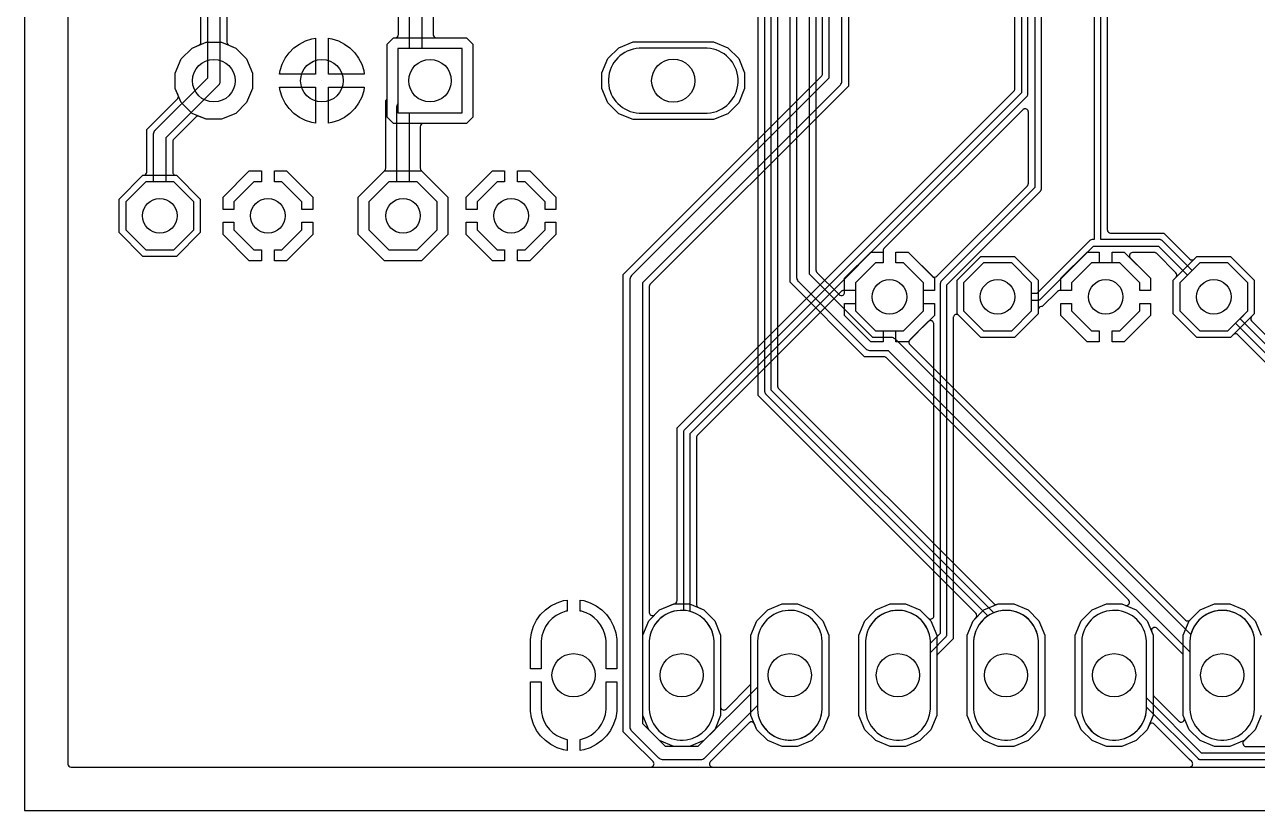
# Model space of a CAD drawing. Header units: millimetres. Extents: x 1.3 to 44.8, y 11.4 to 81.9.
# Drawn here: x 1.27 to 30.23, y 11.43 to 29.89 of the extents above; entities that cross this region are included whole.
import ezdxf

# ---------------------------------------------------------------- set-up
doc = ezdxf.new("R2010")
doc.units = ezdxf.units.MM

msp = doc.modelspace()

# ---------------------------------------------------------------- linework, layer by layer
at = {"layer": '16_copper'}
for points in [[(10.865, 52.342), (10.865, 29.659), (10.866, 29.654, 0.392588), (10.941, 29.583), (11.654, 29.583), (11.803, 29.434), (11.803, 27.716), (11.654, 27.567), (9.936, 27.567), (9.787, 27.716), (9.787, 29.434), (9.936, 29.583), (9.976, 29.583, 0.414214), (10.052, 29.659), (10.052, 39.222)], [(2.286, 50.876), (2.286, 12.522), (2.287, 12.517, 0.392588), (2.362, 12.446), (40.196, 12.446)], [(18.656, 36.798), (18.656, 21.273), (18.658, 21.264), (18.658, 21.256, 0.087654), (18.668, 21.231), (18.673, 21.226), (18.679, 21.219), (23.9, 15.997), (23.873, 15.98, 0.224558), (23.566, 15.404), (23.566, 13.806), (23.573, 13.731, 0.385742), (24.365, 13.081), (24.44, 13.088, 0.357806), (25.09, 13.806), (25.09, 15.404), (25.083, 15.479, 0.472964), (24.071, 16.085), (24.04, 16.073), (18.809, 21.304), (18.809, 36.83)], [(18.961, 36.602), (18.961, 21.399), (18.962, 21.39), (18.963, 21.382, 0.087654), (18.973, 21.357), (18.978, 21.352), (18.983, 21.345), (24.04, 16.288), (24.041, 16.287), (24.042, 16.286, 0.144303), (24.081, 16.267), (24.09, 16.267), (24.099, 16.266, 0.007833), (24.103, 16.267), (24.113, 16.269), (24.121, 16.271, 0.006156), (24.123, 16.272), (24.146, 16.281), (24.51, 16.281), (24.846, 16.142), (25.103, 15.885), (25.242, 15.549), (25.242, 13.661), (25.103, 13.325), (24.846, 13.068), (24.51, 12.929), (24.146, 12.929), (23.81, 13.068), (23.553, 13.325), (23.413, 13.661), (23.413, 15.549), (23.553, 15.885), (23.621, 15.953), (23.624, 15.958, 0.39257), (23.621, 16.061), (18.66, 21.022), (18.504, 21.178), (18.504, 36.704)], [(30.322, 13.661), (30.183, 13.325), (29.926, 13.068), (29.59, 12.929), (29.226, 12.929), (28.89, 13.068), (28.633, 13.325), (28.493, 13.661), (28.493, 15.057), (28.492, 15.065), (28.492, 15.074, 0.087654), (28.481, 15.098), (28.476, 15.104), (28.471, 15.111), (27.876, 15.706), (27.87, 15.71), (27.865, 15.715, 0.747777), (27.752, 15.623), (27.782, 15.549), (27.782, 13.661), (27.643, 13.325), (27.386, 13.068), (27.05, 12.929), (26.686, 12.929), (26.35, 13.068), (26.093, 13.325), (25.953, 13.661), (25.953, 15.549), (26.093, 15.885), (26.35, 16.142), (26.686, 16.281), (27.05, 16.281), (27.124, 16.251), (27.13, 16.249), (27.137, 16.247, 0.747787), (27.207, 16.375), (21.519, 22.063), (21.512, 22.068), (21.506, 22.074, 0.087651), (21.481, 22.084), (21.474, 22.084), (21.465, 22.085), (21.006, 22.085), (19.253, 23.838), (19.253, 35.367)], [(19.406, 35.241), (19.406, 23.964), (19.406, 23.959), (19.406, 23.953, 0.153128), (19.44, 23.868), (19.45, 23.857), (21.025, 22.282), (21.029, 22.279), (21.033, 22.275, 0.153125), (21.117, 22.239), (21.132, 22.238), (21.56, 22.238), (28.646, 15.151), (28.646, 13.806), (28.653, 13.731, 0.385742), (29.445, 13.081), (29.52, 13.088, 0.357806), (30.17, 13.806), (30.17, 15.404), (30.163, 15.479, 0.817079), (28.67, 15.559), (21.731, 22.498), (21.726, 22.501), (21.722, 22.506, 0.153125), (21.638, 22.542), (21.623, 22.543), (21.195, 22.543), (19.71, 24.028), (19.71, 35.178)], [(19.863, 31.166), (19.863, 24.122), (19.864, 24.114), (19.865, 24.105, 0.087654), (19.875, 24.081), (19.88, 24.075), (19.885, 24.068), (20.406, 23.548), (20.408, 23.546), (20.41, 23.544, 0.54841), (20.533, 23.581), (20.534, 23.589), (20.536, 23.597, 0.01577), (20.536, 23.602), (20.536, 23.932), (21.153, 24.549), (21.438, 24.549), (21.438, 24.295), (21.259, 24.295), (20.79, 23.826), (20.79, 23.164), (21.259, 22.695), (21.921, 22.695), (22.39, 23.164), (22.39, 23.343), (22.644, 23.343), (22.644, 23.058), (22.069, 22.483), (22.065, 22.478, 0.294747), (22.054, 22.397), (22.054, 22.397), (22.054, 22.396), (22.055, 22.396), (22.056, 22.392, 0.034415), (22.062, 22.383), (22.065, 22.38), (22.066, 22.378), (22.067, 22.377), (22.069, 22.375), (28.542, 15.902), (28.546, 15.899, 0.39257), (28.65, 15.902), (28.89, 16.142), (29.226, 16.281), (29.59, 16.281), (29.926, 16.142), (30.183, 15.885), (30.322, 15.549)]]:
    msp.add_lwpolyline(points, format="xyb", dxfattribs=at)
msp.add_lwpolyline([(10.306, 52.11), (10.306, 29.329), (10.041, 29.329), (10.041, 27.821), (11.549, 27.821), (11.549, 29.329), (10.611, 29.329), (10.611, 52.173)], dxfattribs=at)
for points in [[(7.259, 28.727), (7.272, 28.811), (7.321, 28.962), (7.393, 29.103), (7.486, 29.232), (7.598, 29.344), (7.727, 29.437), (7.868, 29.509), (8.019, 29.558), (8.103, 29.571), (8.103, 28.727)], [(8.407, 28.727), (8.407, 29.571), (8.491, 29.558), (8.642, 29.509), (8.783, 29.437), (8.912, 29.344), (9.024, 29.232), (9.117, 29.103), (9.189, 28.962), (9.238, 28.811), (9.251, 28.727)], [(5.535, 27.669), (5.202, 27.807), (4.947, 28.062), (4.809, 28.395), (4.809, 28.755), (4.947, 29.088), (5.202, 29.343), (5.535, 29.481), (5.895, 29.481), (6.228, 29.343), (6.483, 29.088), (6.621, 28.755), (6.621, 28.395), (6.483, 28.062), (6.228, 27.807), (5.895, 27.669)], [(15.566, 27.661), (15.23, 27.8), (14.973, 28.057), (14.834, 28.393), (14.834, 28.757), (14.973, 29.093), (15.23, 29.35), (15.566, 29.489), (17.454, 29.489), (17.79, 29.35), (18.047, 29.093), (18.186, 28.757), (18.186, 28.393), (18.047, 28.057), (17.79, 27.8), (17.454, 27.661)], [(8.019, 27.592), (7.868, 27.641), (7.727, 27.713), (7.598, 27.806), (7.486, 27.918), (7.393, 28.047), (7.321, 28.188), (7.272, 28.339), (7.259, 28.423), (8.103, 28.423), (8.103, 27.579)], [(8.255, 28.575), (8.255, 28.575), (8.255, 28.575), (8.255, 28.575)], [(8.407, 28.423), (9.251, 28.423), (9.238, 28.339), (9.189, 28.188), (9.117, 28.047), (9.024, 27.918), (8.912, 27.806), (8.783, 27.713), (8.642, 27.641), (8.491, 27.592), (8.407, 27.579)], [(5.931, 25.552), (5.931, 25.837), (6.548, 26.454), (6.833, 26.454), (6.833, 26.2), (6.654, 26.2), (6.185, 25.731), (6.185, 25.552)], [(7.785, 25.552), (7.785, 25.731), (7.316, 26.2), (7.137, 26.2), (7.137, 26.454), (7.422, 26.454), (8.039, 25.837), (8.039, 25.552)], [(9.723, 24.346), (9.106, 24.963), (9.106, 25.837), (9.723, 26.454), (10.597, 26.454), (11.214, 25.837), (11.214, 24.963), (10.597, 24.346)], [(11.646, 25.552), (11.646, 25.837), (12.263, 26.454), (12.548, 26.454), (12.548, 26.2), (12.369, 26.2), (11.9, 25.731), (11.9, 25.552)], [(13.5, 25.552), (13.5, 25.731), (13.031, 26.2), (12.852, 26.2), (12.852, 26.454), (13.137, 26.454), (13.754, 25.837), (13.754, 25.552)], [(4.05, 24.447), (3.493, 25.005), (3.493, 25.795), (4.05, 26.352), (4.84, 26.352), (5.397, 25.795), (5.397, 25.005), (4.84, 24.447)], [(5.245, 25.069), (5.245, 25.731), (4.776, 26.2), (4.114, 26.2), (3.645, 25.731), (3.645, 25.069), (4.114, 24.6), (4.776, 24.6)], [(10.96, 25.069), (10.96, 25.731), (10.491, 26.2), (9.829, 26.2), (9.36, 25.731), (9.36, 25.069), (9.829, 24.6), (10.491, 24.6)], [(6.548, 24.346), (5.931, 24.963), (5.931, 25.248), (6.185, 25.248), (6.185, 25.069), (6.654, 24.6), (6.833, 24.6), (6.833, 24.346)], [(7.137, 24.346), (7.137, 24.6), (7.316, 24.6), (7.785, 25.069), (7.785, 25.248), (8.039, 25.248), (8.039, 24.963), (7.422, 24.346)], [(12.263, 24.346), (11.646, 24.963), (11.646, 25.248), (11.9, 25.248), (11.9, 25.069), (12.369, 24.6), (12.548, 24.6), (12.548, 24.346)], [(12.852, 24.346), (12.852, 24.6), (13.031, 24.6), (13.5, 25.069), (13.5, 25.248), (13.754, 25.248), (13.754, 24.963), (13.137, 24.346)], [(22.39, 23.647), (22.39, 23.826), (21.921, 24.295), (21.742, 24.295), (21.742, 24.549), (22.027, 24.549), (22.644, 23.932), (22.644, 23.647)], [(23.735, 22.543), (23.178, 23.1), (23.178, 23.89), (23.735, 24.447), (24.525, 24.447), (25.082, 23.89), (25.082, 23.1), (24.525, 22.543)], [(25.616, 23.647), (25.616, 23.932), (26.233, 24.549), (26.518, 24.549), (26.518, 24.295), (26.339, 24.295), (25.87, 23.826), (25.87, 23.647)], [(27.47, 23.647), (27.47, 23.826), (27.001, 24.295), (26.822, 24.295), (26.822, 24.549), (27.107, 24.549), (27.724, 23.932), (27.724, 23.647)], [(28.815, 22.543), (28.258, 23.1), (28.258, 23.89), (28.815, 24.447), (29.605, 24.447), (30.162, 23.89), (30.162, 23.1), (29.605, 22.543)], [(24.93, 23.164), (24.93, 23.826), (24.461, 24.295), (23.799, 24.295), (23.33, 23.826), (23.33, 23.164), (23.799, 22.695), (24.461, 22.695)], [(30.01, 23.164), (30.01, 23.826), (29.541, 24.295), (28.879, 24.295), (28.41, 23.826), (28.41, 23.164), (28.879, 22.695), (29.541, 22.695)], [(26.233, 22.441), (25.616, 23.058), (25.616, 23.343), (25.87, 23.343), (25.87, 23.164), (26.339, 22.695), (26.518, 22.695), (26.518, 22.441)], [(26.822, 22.441), (26.822, 22.695), (27.001, 22.695), (27.47, 23.164), (27.47, 23.343), (27.724, 23.343), (27.724, 23.058), (27.107, 22.441)], [(16.526, 12.929), (16.19, 13.068), (15.933, 13.325), (15.793, 13.661), (15.793, 15.549), (15.933, 15.885), (16.19, 16.142), (16.526, 16.281), (16.89, 16.281), (17.226, 16.142), (17.483, 15.885), (17.622, 15.549), (17.622, 13.661), (17.483, 13.325), (17.226, 13.068), (16.89, 12.929)], [(19.066, 12.929), (18.73, 13.068), (18.473, 13.325), (18.333, 13.661), (18.333, 15.549), (18.473, 15.885), (18.73, 16.142), (19.066, 16.281), (19.43, 16.281), (19.766, 16.142), (20.023, 15.885), (20.162, 15.549), (20.162, 13.661), (20.023, 13.325), (19.766, 13.068), (19.43, 12.929)], [(21.606, 12.929), (21.27, 13.068), (21.013, 13.325), (20.873, 13.661), (20.873, 15.549), (21.013, 15.885), (21.27, 16.142), (21.606, 16.281), (21.97, 16.281), (22.306, 16.142), (22.563, 15.885), (22.702, 15.549), (22.702, 13.661), (22.563, 13.325), (22.306, 13.068), (21.97, 12.929)]]:
    msp.add_lwpolyline(points, close=True, dxfattribs=at)
for points in [[(17.384, 27.82, 0.906347), (17.309, 29.337), (15.711, 29.337), (15.636, 29.33, 0.906347), (15.711, 27.813), (17.309, 27.813)], [(13.152, 14.757), (13.152, 15.447), (13.177, 15.605), (13.226, 15.757), (13.299, 15.9), (13.393, 16.029), (13.506, 16.142), (13.635, 16.236), (13.778, 16.309), (13.93, 16.358), (14.015, 16.372), (14.015, 16.114), (13.982, 16.107, 0.330355), (13.406, 15.404), (13.406, 14.757)], [(14.93, 14.757), (14.93, 15.404), (14.923, 15.479, 0.303346), (14.353, 16.107), (14.32, 16.114), (14.32, 16.372), (14.406, 16.358), (14.558, 16.309), (14.7, 16.236), (14.83, 16.142), (14.943, 16.029), (15.037, 15.9), (15.109, 15.757), (15.159, 15.605), (15.184, 15.447), (15.184, 14.757)], [(16.82, 13.088, 0.357806), (17.47, 13.806), (17.47, 15.404), (17.463, 15.479, 0.906347), (15.946, 15.404), (15.946, 13.806), (15.953, 13.731, 0.385742), (16.745, 13.081)], [(19.36, 13.088, 0.357806), (20.01, 13.806), (20.01, 15.404), (20.003, 15.479, 0.906347), (18.486, 15.404), (18.486, 13.806), (18.493, 13.731, 0.385742), (19.285, 13.081)], [(21.9, 13.088, 0.357806), (22.55, 13.806), (22.55, 15.404), (22.543, 15.479, 0.906347), (21.026, 15.404), (21.026, 13.806), (21.033, 13.731, 0.385742), (21.825, 13.081)], [(26.98, 13.088, 0.357806), (27.63, 13.806), (27.63, 15.404), (27.623, 15.479, 0.906347), (26.106, 15.404), (26.106, 13.806), (26.113, 13.731, 0.385742), (26.905, 13.081)], [(13.93, 12.852), (13.778, 12.901), (13.635, 12.974), (13.506, 13.068), (13.393, 13.181), (13.299, 13.31), (13.226, 13.453), (13.177, 13.605), (13.152, 13.763), (13.152, 14.453), (13.406, 14.453), (13.406, 13.806), (13.413, 13.731, 0.303346), (13.982, 13.103), (14.015, 13.096), (14.015, 12.838)], [(14.32, 13.096), (14.353, 13.103, 0.330355), (14.93, 13.806), (14.93, 14.453), (15.184, 14.453), (15.184, 13.763), (15.159, 13.605), (15.109, 13.453), (15.037, 13.31), (14.943, 13.181), (14.83, 13.068), (14.7, 12.974), (14.558, 12.901), (14.406, 12.852), (14.32, 12.838)]]:
    msp.add_lwpolyline(points, format="xyb", close=True, dxfattribs=at)
at = {"layer": '1_copper'}
for points in [[(2.286, 42.793), (2.286, 12.522), (2.287, 12.517, 0.392588), (2.362, 12.446), (15.981, 12.446), (15.984, 12.446), (15.987, 12.446, 0.54841), (16.048, 12.559), (16.042, 12.566), (16.038, 12.573, 0.015772), (16.035, 12.576), (15.537, 13.074), (15.336, 13.275), (15.336, 24.022), (19.993, 28.679), (19.998, 28.686), (20.003, 28.692, 0.087651), (20.013, 28.717), (20.014, 28.724), (20.015, 28.733), (20.015, 31.166)], [(6.02, 36.545), (6.02, 29.481), (6.02, 29.479), (6.02, 29.477, 0.218346), (6.049, 29.421), (6.058, 29.416), (6.065, 29.411, 0.00789), (6.067, 29.41), (6.228, 29.343), (6.483, 29.088), (6.621, 28.755), (6.621, 28.395), (6.483, 28.062), (6.228, 27.807), (5.895, 27.669), (5.535, 27.669), (5.373, 27.736), (5.372, 27.736), (5.37, 27.737, 0.218355), (5.307, 27.732), (5.298, 27.725), (5.292, 27.721, 0.007896), (5.29, 27.719), (4.772, 27.201), (4.767, 27.194), (4.762, 27.188, 0.087651), (4.752, 27.163), (4.751, 27.156), (4.75, 27.147), (4.75, 26.429), (4.751, 26.423, 0.274649), (4.795, 26.359), (4.8, 26.358, 0.062793), (4.826, 26.352), (4.84, 26.352), (5.397, 25.795), (5.397, 25.005), (4.84, 24.447), (4.05, 24.447), (3.493, 25.005), (3.493, 25.795), (4.05, 26.352), (4.064, 26.352, 0.414214), (4.14, 26.429), (4.14, 27.431), (4.341, 27.632), (4.859, 28.15), (4.86, 28.151), (4.861, 28.152, 0.218356), (4.881, 28.213), (4.878, 28.223), (4.876, 28.231, 0.007894), (4.876, 28.233), (4.809, 28.395), (4.809, 28.755), (4.947, 29.088), (5.202, 29.343), (5.363, 29.41), (5.365, 29.411), (5.366, 29.412, 0.21835), (5.407, 29.46), (5.409, 29.471), (5.41, 29.478, 0.007886), (5.41, 29.481), (5.41, 37.415)], [(5.563, 37.465), (5.563, 28.638), (4.337, 27.413), (4.334, 27.408), (4.329, 27.404, 0.153125), (4.293, 27.321), (4.293, 27.305), (4.293, 26.2), (4.114, 26.2), (3.645, 25.731), (3.645, 25.069), (4.114, 24.6), (4.776, 24.6), (5.245, 25.069), (5.245, 25.731), (4.776, 26.2), (4.597, 26.2), (4.597, 27.242), (5.823, 28.467), (5.826, 28.472), (5.831, 28.476, 0.153125), (5.867, 28.559), (5.867, 28.575), (5.867, 37.097)], [(25.006, 36.798), (25.006, 26.067), (22.806, 23.866), (22.801, 23.86), (22.796, 23.853, 0.087651), (22.786, 23.829), (22.785, 23.821), (22.784, 23.812), (22.784, 15.589), (22.55, 15.355), (22.55, 15.404, 0.95208), (21.026, 15.404), (21.026, 13.806), (21.033, 13.731, 0.385742), (21.825, 13.081), (21.9, 13.088, 0.357806), (22.55, 13.806), (22.55, 15.14), (22.914, 15.504), (22.919, 15.51), (22.924, 15.517, 0.087651), (22.934, 15.541), (22.935, 15.549), (22.936, 15.558), (22.936, 23.781), (25.136, 25.981), (25.141, 25.988), (25.147, 25.994, 0.087651), (25.157, 26.019), (25.158, 26.026), (25.159, 26.035), (25.159, 36.83)], [(26.403, 36.989), (26.403, 24.841), (26.352, 24.841, 0.14431), (26.311, 24.829), (26.306, 24.824), (26.299, 24.819), (25.051, 23.571), (24.93, 23.571), (24.93, 23.826), (24.461, 24.295), (23.799, 24.295), (23.33, 23.826), (23.33, 23.164), (23.799, 22.695), (24.461, 22.695), (24.93, 23.164), (24.93, 23.419), (25.082, 23.419), (25.091, 23.42), (25.099, 23.421, 0.087654), (25.124, 23.431), (25.129, 23.436), (25.136, 23.441), (26.384, 24.689), (27.908, 24.689), (28.59, 24.007), (28.41, 23.826), (28.41, 23.164), (28.879, 22.695), (29.541, 22.695), (29.722, 22.875), (31.991, 20.606)], [(32.068, 20.745), (29.83, 22.983), (30.01, 23.164), (30.01, 23.826), (29.541, 24.295), (28.879, 24.295), (28.698, 24.115), (27.994, 24.819), (27.987, 24.824), (27.981, 24.829, 0.087651), (27.956, 24.839), (27.949, 24.84), (27.94, 24.841), (26.556, 24.841), (26.556, 37.02)], [(24.689, 36.436), (24.689, 28.289), (16.774, 20.374), (16.769, 20.367), (16.763, 20.361, 0.087651), (16.753, 20.336), (16.753, 20.329), (16.751, 20.32), (16.751, 16.128), (16.745, 16.129, 0.414214), (15.946, 15.404), (15.946, 13.806), (15.953, 13.731, 0.385742), (16.745, 13.081), (16.82, 13.088, 0.357806), (17.47, 13.806), (17.47, 15.404), (17.463, 15.479, 0.276738), (16.965, 16.085), (16.904, 16.104), (16.904, 20.288), (24.819, 28.204), (24.824, 28.21), (24.829, 28.217, 0.087651), (24.839, 28.241), (24.84, 28.249), (24.841, 28.258), (24.841, 36.513)], [(26.708, 35.111), (26.708, 25.07), (26.709, 25.064, 0.392588), (26.784, 24.994), (28.035, 24.994), (28.644, 24.384), (28.649, 24.381, 0.392527), (28.752, 24.384), (28.815, 24.447), (29.605, 24.447), (30.162, 23.89), (30.162, 23.1), (30.099, 23.037), (30.096, 23.032, 0.39257), (30.099, 22.929), (32.014, 21.015)], [(20.625, 31.166), (20.625, 28.449), (15.968, 23.792), (15.963, 23.785), (15.958, 23.779, 0.087651), (15.948, 23.754), (15.947, 23.747), (15.946, 23.738), (15.946, 16.082), (15.946, 16.079), (15.946, 16.076, 0.548396), (16.059, 16.016), (16.066, 16.021), (16.072, 16.025, 0.015772), (16.076, 16.028), (16.19, 16.142), (16.528, 16.282), (16.528, 16.282, 0.34889), (16.599, 16.358), (16.599, 20.415), (24.514, 28.33), (24.519, 28.337), (24.525, 28.343, 0.087651), (24.535, 28.368), (24.535, 28.375), (24.536, 28.384), (24.536, 34.274)], [(20.168, 31.318), (20.168, 28.638), (15.533, 24.004), (15.53, 23.999), (15.526, 23.995, 0.153125), (15.489, 23.912), (15.489, 23.896), (15.489, 13.401), (15.489, 13.395), (15.489, 13.39, 0.153128), (15.523, 13.305), (15.533, 13.293), (16.158, 12.668), (16.163, 12.665), (16.167, 12.661, 0.153125), (16.25, 12.625), (16.266, 12.624), (17.15, 12.624), (17.155, 12.624), (17.161, 12.624, 0.153128), (17.246, 12.658), (17.258, 12.668), (18.486, 13.897), (18.486, 13.806, 0.95208), (20.01, 13.806), (20.01, 15.404), (20.003, 15.479, 0.906347), (18.486, 15.404), (18.486, 14.328), (17.087, 12.929), (16.329, 12.929), (15.793, 13.464), (15.793, 23.833), (20.428, 28.467), (20.431, 28.472), (20.436, 28.476, 0.153125), (20.472, 28.559), (20.472, 28.575), (20.472, 31.318)], [(31.817, 20.565), (29.776, 22.606), (29.771, 22.609, 0.392527), (29.668, 22.606), (29.605, 22.543), (28.815, 22.543), (28.258, 23.1), (28.258, 23.89), (28.321, 23.953), (28.324, 23.958, 0.39257), (28.321, 24.061), (27.868, 24.514), (27.861, 24.519), (27.854, 24.525, 0.087651), (27.83, 24.535), (27.822, 24.535), (27.814, 24.536), (27.303, 24.536), (27.3, 24.536), (27.298, 24.536, 0.54841), (27.237, 24.423), (27.242, 24.416), (27.246, 24.41, 0.015772), (27.249, 24.406), (27.724, 23.932), (27.724, 23.647), (27.47, 23.647), (27.47, 23.826), (27.001, 24.295), (26.339, 24.295), (25.87, 23.826), (25.87, 23.647), (25.59, 23.647), (25.581, 23.646), (25.573, 23.645, 0.087654), (25.548, 23.635), (25.543, 23.63), (25.536, 23.625), (25.177, 23.266), (25.159, 23.266, 0.414214), (25.082, 23.19), (25.082, 23.1), (24.525, 22.543), (23.735, 22.543), (23.219, 23.059), (23.216, 23.061), (23.215, 23.063, 0.54841), (23.091, 23.026), (23.09, 23.017), (23.089, 23.01, 0.01577), (23.089, 23.005), (23.089, 15.463), (22.725, 15.099), (22.72, 15.092), (22.714, 15.086, 0.087651), (22.704, 15.061), (22.703, 15.054), (22.702, 15.045), (22.702, 13.661), (22.563, 13.325), (22.306, 13.068), (21.97, 12.929), (21.606, 12.929), (21.27, 13.068), (21.013, 13.325), (20.873, 13.661), (20.873, 15.549), (21.013, 15.885), (21.27, 16.142), (21.606, 16.281), (21.97, 16.281), (22.306, 16.142), (22.501, 15.947), (22.504, 15.945), (22.505, 15.943, 0.54841), (22.629, 15.98), (22.63, 15.989), (22.631, 15.996, 0.01577), (22.631, 16.001), (22.631, 22.862), (22.631, 22.865), (22.631, 22.867, 0.54841), (22.518, 22.928), (22.511, 22.923), (22.505, 22.919, 0.015772), (22.501, 22.916), (22.027, 22.441), (21.742, 22.441), (21.742, 22.695), (21.921, 22.695), (22.39, 23.164), (22.39, 23.826), (21.921, 24.295), (21.742, 24.295), (21.742, 24.549), (22.027, 24.549), (22.596, 23.98), (22.601, 23.976, 0.39257), (22.704, 23.98), (24.832, 26.107), (24.835, 26.112), (24.835, 26.112), (24.837, 26.114), (24.837, 26.114), (24.842, 26.121, 0.01577), (24.845, 26.125), (24.846, 26.129), (24.847, 26.131), (24.848, 26.134), (24.851, 26.141, 0.015767), (24.852, 26.145), (24.852, 26.149), (24.853, 26.152), (24.853, 26.156), (24.854, 26.161), (24.854, 27.839), (24.853, 27.842, 0.018641), (24.853, 27.848), (24.853, 27.85), (24.852, 27.854), (24.851, 27.861, 0.01863), (24.849, 27.866), (24.847, 27.869), (24.847, 27.871), (24.845, 27.873), (24.842, 27.88, 0.018631), (24.838, 27.885), (24.835, 27.889), (24.835, 27.889), (24.834, 27.889), (24.833, 27.891), (24.827, 27.897, 0.237958), (24.761, 27.913), (24.756, 27.912), (24.755, 27.911), (24.754, 27.911), (24.753, 27.911), (24.746, 27.908, 0.018627), (24.74, 27.906), (24.737, 27.903), (24.736, 27.902), (24.733, 27.9), (24.727, 27.896, 0.015772), (24.724, 27.893), (21.46, 24.629), (21.455, 24.622), (21.449, 24.616, 0.087651), (21.439, 24.591), (21.439, 24.584), (21.438, 24.575), (21.438, 24.295), (21.259, 24.295), (20.79, 23.826), (20.79, 23.647), (20.51, 23.647), (20.501, 23.646), (20.493, 23.645, 0.087654), (20.468, 23.635), (20.463, 23.63), (20.456, 23.625), (17.078, 20.248), (17.073, 20.241), (17.068, 20.234, 0.087651), (17.058, 20.21), (17.057, 20.202), (17.056, 20.194), (17.056, 16.263), (17.056, 16.262), (17.056, 16.26, 0.218353), (17.085, 16.204), (17.094, 16.198), (17.101, 16.194, 0.00789), (17.103, 16.193), (17.226, 16.142), (17.483, 15.885), (17.622, 15.549), (17.622, 13.864), (17.623, 13.861), (17.622, 13.858, 0.54841), (17.736, 13.797), (17.743, 13.803), (17.749, 13.807, 0.015772), (17.752, 13.81), (18.311, 14.369), (18.316, 14.375), (18.322, 14.382, 0.087651), (18.332, 14.406), (18.332, 14.414), (18.333, 14.416, 0.003737), (18.333, 14.417), (18.333, 14.423), (18.333, 15.549), (18.473, 15.885), (18.73, 16.142), (19.066, 16.281), (19.43, 16.281), (19.766, 16.142), (20.023, 15.885), (20.162, 15.549), (20.162, 13.661), (20.023, 13.325), (19.766, 13.068), (19.43, 12.929), (19.066, 12.929), (18.73, 13.068), (18.473, 13.325), (18.416, 13.462), (18.411, 13.471), (18.406, 13.479, 0.383476), (18.306, 13.498), (18.3, 13.493), (18.292, 13.487), (17.381, 12.576), (17.379, 12.574), (17.377, 12.572, 0.54841), (17.414, 12.449), (17.423, 12.448), (17.43, 12.446, 0.01577), (17.435, 12.446), (28.639, 12.446), (28.642, 12.446), (28.645, 12.446, 0.548403), (28.706, 12.559), (28.7, 12.566), (28.696, 12.573, 0.01578), (28.693, 12.576), (28.642, 12.628), (28.642, 12.628), (27.812, 13.457), (27.804, 13.463), (27.797, 13.469, 0.383473), (27.697, 13.449), (27.693, 13.442), (27.688, 13.433), (27.643, 13.325), (27.386, 13.068), (27.05, 12.929), (26.686, 12.929), (26.35, 13.068), (26.093, 13.325), (25.953, 13.661), (25.953, 15.549), (26.093, 15.885), (26.35, 16.142), (26.686, 16.281), (27.05, 16.281), (27.386, 16.142), (27.643, 15.885), (27.782, 15.549), (27.782, 14.165), (27.783, 14.157), (27.784, 14.148, 0.087654), (27.794, 14.124), (27.799, 14.118), (27.805, 14.111), (28.391, 13.524), (28.397, 13.52), (28.402, 13.516, 0.747769), (28.516, 13.607), (28.493, 13.661), (28.493, 15.549), (28.633, 15.885), (28.89, 16.142), (29.226, 16.281), (29.59, 16.281), (29.926, 16.142), (30.183, 15.885), (30.322, 15.549)], [(32.353, 12.776), (28.924, 12.776), (27.63, 14.07), (27.63, 15.404), (27.623, 15.479, 0.906347), (26.106, 15.404), (26.106, 13.806), (26.113, 13.731, 0.906347), (27.63, 13.806), (27.63, 13.855), (28.839, 12.646), (28.845, 12.641), (28.852, 12.636, 0.087651), (28.876, 12.626), (28.884, 12.625), (28.893, 12.624), (32.385, 12.624)], [(30.322, 13.661), (30.183, 13.325), (29.917, 13.059), (29.915, 13.056), (29.913, 13.055, 0.54841), (29.95, 12.931), (29.959, 12.93), (29.966, 12.929, 0.01577), (29.971, 12.929), (31.385, 12.929)]]:
    msp.add_lwpolyline(points, format="xyb", dxfattribs=at)
for points in [[(7.259, 28.727), (7.272, 28.811), (7.321, 28.962), (7.393, 29.103), (7.486, 29.232), (7.598, 29.344), (7.727, 29.437), (7.868, 29.509), (8.019, 29.558), (8.103, 29.571), (8.103, 28.727)], [(8.407, 28.727), (8.407, 29.571), (8.491, 29.558), (8.642, 29.509), (8.783, 29.437), (8.912, 29.344), (9.024, 29.232), (9.117, 29.103), (9.189, 28.962), (9.238, 28.811), (9.251, 28.727)], [(15.566, 27.661), (15.23, 27.8), (14.973, 28.057), (14.834, 28.393), (14.834, 28.757), (14.973, 29.093), (15.23, 29.35), (15.566, 29.489), (17.454, 29.489), (17.79, 29.35), (18.047, 29.093), (18.186, 28.757), (18.186, 28.393), (18.047, 28.057), (17.79, 27.8), (17.454, 27.661)], [(8.019, 27.592), (7.868, 27.641), (7.727, 27.713), (7.598, 27.806), (7.486, 27.918), (7.393, 28.047), (7.321, 28.188), (7.272, 28.339), (7.259, 28.423), (8.103, 28.423), (8.103, 27.579)], [(8.255, 28.575), (8.255, 28.575), (8.255, 28.575), (8.255, 28.575)], [(8.407, 28.423), (9.251, 28.423), (9.238, 28.339), (9.189, 28.188), (9.117, 28.047), (9.024, 27.918), (8.912, 27.806), (8.783, 27.713), (8.642, 27.641), (8.491, 27.592), (8.407, 27.579)], [(5.931, 25.552), (5.931, 25.837), (6.548, 26.454), (6.833, 26.454), (6.833, 26.2), (6.654, 26.2), (6.185, 25.731), (6.185, 25.552)], [(7.785, 25.552), (7.785, 25.731), (7.316, 26.2), (7.137, 26.2), (7.137, 26.454), (7.422, 26.454), (8.039, 25.837), (8.039, 25.552)], [(11.646, 25.552), (11.646, 25.837), (12.263, 26.454), (12.548, 26.454), (12.548, 26.2), (12.369, 26.2), (11.9, 25.731), (11.9, 25.552)], [(13.5, 25.552), (13.5, 25.731), (13.031, 26.2), (12.852, 26.2), (12.852, 26.454), (13.137, 26.454), (13.754, 25.837), (13.754, 25.552)], [(6.548, 24.346), (5.931, 24.963), (5.931, 25.248), (6.185, 25.248), (6.185, 25.069), (6.654, 24.6), (6.833, 24.6), (6.833, 24.346)], [(7.137, 24.346), (7.137, 24.6), (7.316, 24.6), (7.785, 25.069), (7.785, 25.248), (8.039, 25.248), (8.039, 24.963), (7.422, 24.346)], [(12.263, 24.346), (11.646, 24.963), (11.646, 25.248), (11.9, 25.248), (11.9, 25.069), (12.369, 24.6), (12.548, 24.6), (12.548, 24.346)], [(12.852, 24.346), (12.852, 24.6), (13.031, 24.6), (13.5, 25.069), (13.5, 25.248), (13.754, 25.248), (13.754, 24.963), (13.137, 24.346)], [(21.153, 22.441), (20.536, 23.058), (20.536, 23.343), (20.79, 23.343), (20.79, 23.164), (21.259, 22.695), (21.438, 22.695), (21.438, 22.441)], [(26.233, 22.441), (25.616, 23.058), (25.616, 23.343), (25.87, 23.343), (25.87, 23.164), (26.339, 22.695), (26.518, 22.695), (26.518, 22.441)], [(26.822, 22.441), (26.822, 22.695), (27.001, 22.695), (27.47, 23.164), (27.47, 23.343), (27.724, 23.343), (27.724, 23.058), (27.107, 22.441)], [(24.146, 12.929), (23.81, 13.068), (23.553, 13.325), (23.413, 13.661), (23.413, 15.549), (23.553, 15.885), (23.81, 16.142), (24.146, 16.281), (24.51, 16.281), (24.846, 16.142), (25.103, 15.885), (25.242, 15.549), (25.242, 13.661), (25.103, 13.325), (24.846, 13.068), (24.51, 12.929)]]:
    msp.add_lwpolyline(points, close=True, dxfattribs=at)
for points in [[(9.723, 24.346), (9.106, 24.963), (9.106, 25.837), (9.731, 26.462), (9.736, 26.469), (9.742, 26.475, 0.087651), (9.752, 26.5), (9.752, 26.507), (9.754, 26.516), (9.754, 28.108), (9.765, 28.119, 0.144304), (9.785, 28.157), (9.786, 28.165), (9.787, 28.173), (9.787, 29.434), (9.936, 29.583), (11.654, 29.583), (11.803, 29.434), (11.803, 27.716), (11.654, 27.567), (10.643, 27.567), (10.637, 27.566, 0.392588), (10.566, 27.491), (10.566, 26.516), (10.568, 26.507), (10.568, 26.499, 0.087654), (10.579, 26.475), (10.583, 26.469), (10.589, 26.462), (11.214, 25.837), (11.214, 24.963), (10.597, 24.346)], [(10.96, 25.069), (10.96, 25.731), (10.491, 26.2), (10.312, 26.2), (10.312, 27.821), (11.549, 27.821), (11.549, 29.329), (10.041, 29.329), (10.041, 28.034), (10.039, 28.031), (10.033, 28.024, 0.120617), (10.008, 27.956), (10.008, 27.94), (10.008, 26.2), (9.829, 26.2), (9.36, 25.731), (9.36, 25.069), (9.829, 24.6), (10.491, 24.6)], [(17.384, 27.82, 0.906347), (17.309, 29.337), (15.711, 29.337), (15.636, 29.33, 0.906347), (15.711, 27.813), (17.309, 27.813)], [(13.152, 14.757), (13.152, 15.447), (13.177, 15.605), (13.226, 15.757), (13.299, 15.9), (13.393, 16.029), (13.506, 16.142), (13.635, 16.236), (13.778, 16.309), (13.93, 16.358), (14.015, 16.372), (14.015, 16.114), (13.982, 16.107, 0.330355), (13.406, 15.404), (13.406, 14.757)], [(14.93, 14.757), (14.93, 15.404), (14.923, 15.479, 0.303346), (14.353, 16.107), (14.32, 16.114), (14.32, 16.372), (14.406, 16.358), (14.558, 16.309), (14.7, 16.236), (14.83, 16.142), (14.943, 16.029), (15.037, 15.9), (15.109, 15.757), (15.159, 15.605), (15.184, 15.447), (15.184, 14.757)], [(24.44, 13.088, 0.357806), (25.09, 13.806), (25.09, 15.404), (25.083, 15.479, 0.906347), (23.566, 15.404), (23.566, 13.806), (23.573, 13.731, 0.385742), (24.365, 13.081)], [(29.52, 13.088, 0.357806), (30.17, 13.806), (30.17, 15.404), (30.163, 15.479, 0.906347), (28.646, 15.404), (28.646, 13.806), (28.653, 13.731, 0.385742), (29.445, 13.081)], [(13.93, 12.852), (13.778, 12.901), (13.635, 12.974), (13.506, 13.068), (13.393, 13.181), (13.299, 13.31), (13.226, 13.453), (13.177, 13.605), (13.152, 13.763), (13.152, 14.453), (13.406, 14.453), (13.406, 13.806), (13.413, 13.731, 0.303346), (13.982, 13.103), (14.015, 13.096), (14.015, 12.838)], [(14.32, 13.096), (14.353, 13.103, 0.330355), (14.93, 13.806), (14.93, 14.453), (15.184, 14.453), (15.184, 13.763), (15.159, 13.605), (15.109, 13.453), (15.037, 13.31), (14.943, 13.181), (14.83, 13.068), (14.7, 12.974), (14.558, 12.901), (14.406, 12.852), (14.32, 12.838)]]:
    msp.add_lwpolyline(points, format="xyb", close=True, dxfattribs=at)
at = {"layer": 'drills_PTH'}
for centre, radius in [((5.715, 28.575), 0.5), ((8.255, 28.575), 0.5), ((10.795, 28.575), 0.5), ((16.51, 28.575), 0.508), ((4.445, 25.4), 0.406), ((6.985, 25.4), 0.406), ((10.16, 25.4), 0.406), ((12.7, 25.4), 0.406), ((21.59, 23.495), 0.406), ((24.13, 23.495), 0.406), ((26.67, 23.495), 0.406), ((29.21, 23.495), 0.406), ((14.168, 14.605), 0.508), ((16.708, 14.605), 0.508), ((19.248, 14.605), 0.508), ((21.788, 14.605), 0.508), ((24.328, 14.605), 0.508), ((26.868, 14.605), 0.508), ((29.408, 14.605), 0.508)]:
    msp.add_circle(centre, radius, dxfattribs=at)
at = {"layer": 'outline'}
msp.add_lwpolyline([(1.27, 11.43), (44.81, 11.43), (44.81, 81.915), (1.27, 81.915), (1.27, 11.43)], close=True, dxfattribs=at)

doc.saveas('drawing.dxf')
